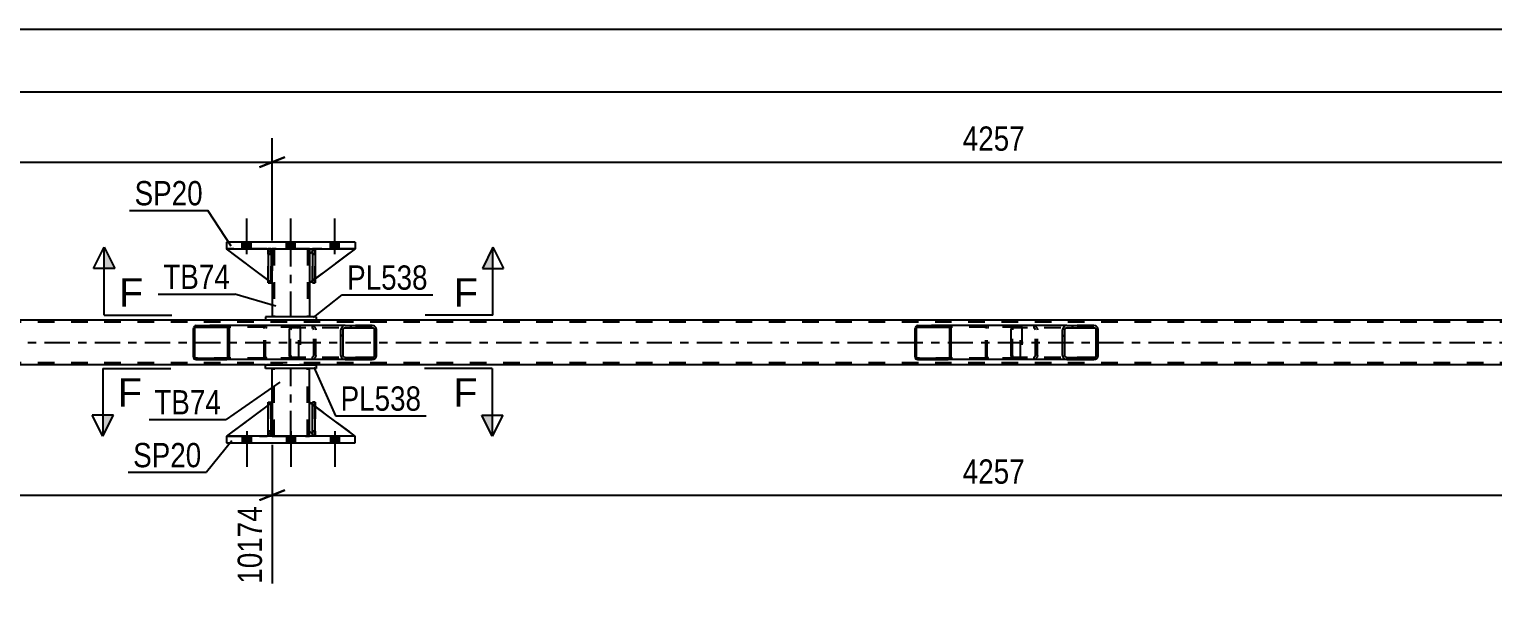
# Model space of a CAD drawing. Header units: millimetres. Extents: x 0 to 841, y 0 to 594.
# Drawn here: x 473.4 to 646, y 197.2 to 263.1 of the extents above; entities that cross this region are included whole.
import ezdxf

# ---------------------------------------------------------------- set-up
doc = ezdxf.new("R2010")
doc.units = ezdxf.units.MM
doc.linetypes.add('DXK_LINE_DOT2', pattern=[3.9198, 1.9599, -1.9599])
doc.linetypes.add('DXK_LINE_DOT3', pattern=[5.9187, 2.979, -0.9799, 0.9799, -0.9799])
doc.styles.add('Arial', font='ARIAL.TTF', dxfattribs={"height": 0.2})
doc.styles.add('Arial Narrow', font='ARIALN.TTF', dxfattribs={"height": 0.2})

# ---------------------------------------------------------------- blocks, each defined once
blk = doc.blocks.new('Bolt-318888112-3144 - 3101')
at = {"linetype": 'Continuous'}
for points in [[(498.48, 237.23), (499.52, 237.23), (499.52, 238.03), (498.48, 238.03)], [(498.48, 237.23), (499.52, 237.23), (499.52, 238.03), (498.48, 238.03)], [(498.48, 237.23), (499.52, 237.23), (499.52, 238.03), (498.48, 238.03)], [(503.68, 237.23), (504.72, 237.23), (504.72, 238.03), (503.68, 238.03)], [(503.68, 237.23), (504.72, 237.23), (504.72, 238.03), (503.68, 238.03)], [(508.88, 237.23), (509.92, 237.23), (509.92, 238.03), (508.88, 238.03)], [(508.88, 237.23), (509.92, 237.23), (509.92, 238.03), (508.88, 238.03)], [(508.88, 237.23), (509.92, 237.23), (509.92, 238.03), (508.88, 238.03)]]:
    blk.add_hatch(color=1, dxfattribs=at).paths.add_polyline_path(points)
at = {"color": 1, "linetype": 'Continuous'}
for p, q in [((499, 236.63), (499, 240.83)), ((499, 236.63), (499, 240.83)), ((499, 236.63), (499, 240.83)), ((504.2, 236.63), (504.2, 240.83)), ((504.2, 236.63), (504.2, 240.83)), ((509.4, 236.63), (509.4, 240.83)), ((509.4, 236.63), (509.4, 240.83)), ((509.4, 236.63), (509.4, 240.83)), ((498.48, 237.23), (498.48, 238.03)), ((498.48, 237.23), (498.48, 238.03)), ((498.48, 237.23), (498.48, 238.03)), ((499.52, 237.23), (499.52, 238.03)), ((499.52, 237.23), (499.52, 238.03)), ((499.52, 237.23), (499.52, 238.03)), ((503.68, 237.23), (503.68, 238.03)), ((503.68, 237.23), (503.68, 238.03)), ((504.72, 237.23), (504.72, 238.03)), ((504.72, 237.23), (504.72, 238.03)), ((508.88, 237.23), (508.88, 238.03)), ((508.88, 237.23), (508.88, 238.03)), ((508.88, 237.23), (508.88, 238.03)), ((509.92, 237.23), (509.92, 238.03)), ((509.92, 237.23), (509.92, 238.03)), ((509.92, 237.23), (509.92, 238.03))]:
    blk.add_line(p, q, dxfattribs=at)
blk = doc.blocks.new('Bolt-318888112-3145 - 3101')
at = {"linetype": 'Continuous'}
for points in [[(499.52, 215.15), (498.48, 215.15), (498.48, 214.35), (499.52, 214.35)], [(499.52, 215.15), (498.48, 215.15), (498.48, 214.35), (499.52, 214.35)], [(499.52, 215.15), (498.48, 215.15), (498.48, 214.35), (499.52, 214.35)], [(504.72, 215.15), (503.68, 215.15), (503.68, 214.35), (504.72, 214.35)], [(504.72, 215.15), (503.68, 215.15), (503.68, 214.35), (504.72, 214.35)], [(509.92, 215.15), (508.88, 215.15), (508.88, 214.35), (509.92, 214.35)], [(509.92, 215.15), (508.88, 215.15), (508.88, 214.35), (509.92, 214.35)], [(509.92, 215.15), (508.88, 215.15), (508.88, 214.35), (509.92, 214.35)]]:
    blk.add_hatch(color=1, dxfattribs=at).paths.add_polyline_path(points)
at = {"color": 1, "linetype": 'Continuous'}
for p, q in [((498.48, 215.15), (498.48, 214.35)), ((498.48, 215.15), (498.48, 214.35)), ((498.48, 215.15), (498.48, 214.35)), ((499, 215.75), (499, 211.55)), ((499, 215.75), (499, 211.55)), ((499, 215.75), (499, 211.55)), ((499.52, 215.15), (499.52, 214.35)), ((499.52, 215.15), (499.52, 214.35)), ((499.52, 215.15), (499.52, 214.35)), ((503.68, 215.15), (503.68, 214.35)), ((503.68, 215.15), (503.68, 214.35)), ((504.2, 215.75), (504.2, 211.55)), ((504.2, 215.75), (504.2, 211.55)), ((504.72, 215.15), (504.72, 214.35)), ((504.72, 215.15), (504.72, 214.35)), ((508.88, 215.15), (508.88, 214.35)), ((508.88, 215.15), (508.88, 214.35)), ((508.88, 215.15), (508.88, 214.35)), ((509.4, 215.75), (509.4, 211.55)), ((509.4, 215.75), (509.4, 211.55)), ((509.4, 215.75), (509.4, 211.55)), ((509.92, 215.15), (509.92, 214.35)), ((509.92, 215.15), (509.92, 214.35)), ((509.92, 215.15), (509.92, 214.35))]:
    blk.add_line(p, q, dxfattribs=at)
blk = doc.blocks.new('Part-318888112-3346 - 3101')
at = {"color": 2, "linetype": 'Continuous'}
for p, q in [((502, 219.15), (502, 223.15)), ((506.4, 219.15), (506.4, 223.15)), ((502, 215.15), (502, 215.75)), ((506.4, 215.15), (506.4, 215.75))]:
    blk.add_line(p, q, dxfattribs=at)
at = {"color": 7, "linetype": 'DXK_LINE_DOT2'}
for p, q in [((506.4, 223.15), (502, 223.15)), ((502.24, 215.15), (502.24, 223.15)), ((506.16, 215.15), (506.16, 223.15)), ((502, 215.75), (502, 219.15)), ((506.4, 215.75), (506.4, 219.15)), ((502, 215.15), (506.4, 215.15))]:
    blk.add_line(p, q, dxfattribs=at)
at = {"color": 7, "linetype": 'DXK_LINE_DOT3'}
blk.add_line((504.2, 215.15), (504.2, 223.15), dxfattribs=at)
blk = doc.blocks.new('Part-318888112-3238 - 3101')
at = {"color": 2, "linetype": 'Continuous'}
for p, q in [((507.07, 237.23), (506.75, 237.23)), ((506.75, 237.23), (506.75, 233.23)), ((507.07, 237.23), (507.07, 237.23)), ((507.07, 237.23), (507.07, 233.23)), ((507.07, 233.23), (506.75, 233.23))]:
    blk.add_line(p, q, dxfattribs=at)
at = {"color": 7, "linetype": 'DXK_LINE_DOT2'}
for p, q in [((506.75, 236.63), (506.75, 237.23)), ((507.07, 236.63), (506.75, 236.63)), ((506.75, 236.63), (506.75, 233.23)), ((507.07, 236.63), (507.07, 237.23)), ((507.07, 237.23), (507.07, 237.23)), ((507.07, 233.23), (507.07, 236.63))]:
    blk.add_line(p, q, dxfattribs=at)
blk = doc.blocks.new('Part-318888112-3239 - 3101')
at = {"color": 7, "linetype": 'DXK_LINE_DOT2'}
for p, q in [((502, 233.23), (496.6, 237.23)), ((496.6, 237.23), (501.4, 237.23)), ((501.4, 237.23), (502, 236.63)), ((502, 236.63), (501.4, 237.23)), ((502, 236.63), (502, 233.23)), ((502, 236.63), (502, 236.63)), ((502, 236.63), (502, 233.23))]:
    blk.add_line(p, q, dxfattribs=at)
blk = doc.blocks.new('Part-318888112-3175 - 3101')
at = {"linetype": 'Continuous'}
h = blk.add_hatch(dxfattribs=at)
h.set_pattern_fill('', scale=0.7, style=0, pattern_type=0)
h.set_pattern_definition([(45, (496.9366, 227.995), (-1.57154, 1.57154), [])])
h.paths.add_polyline_path([(496.96, 227.87), (496.94, 227.99), (496.86, 228.1), (496.75, 228.17), (496.62, 228.19), (493.05, 228.19), (492.92, 228.17), (492.81, 228.1), (492.73, 227.99), (492.71, 227.87), (492.71, 224.51), (492.73, 224.39), (492.81, 224.29), (492.92, 224.22), (493.05, 224.19), (496.62, 224.19), (496.75, 224.22), (496.86, 224.29), (496.94, 224.39), (496.96, 224.51)])
h.paths.add_polyline_path([(496.78, 224.45), (496.74, 224.4), (496.69, 224.36), (496.62, 224.35), (493.05, 224.35), (492.98, 224.36), (492.93, 224.4), (492.89, 224.45), (492.88, 224.51), (492.88, 227.87), (492.89, 227.93), (492.93, 227.99), (492.98, 228.02), (493.05, 228.03), (496.62, 228.03), (496.69, 228.02), (496.74, 227.99), (496.78, 227.93), (496.79, 227.87), (496.79, 224.51)])
at = {"color": 2, "linetype": 'Continuous'}
for p, q in [((492.73, 227.99), (492.71, 227.87)), ((492.88, 227.87), (492.89, 227.93)), ((492.89, 227.93), (492.93, 227.99)), ((493.05, 228.19), (492.92, 228.17)), ((492.93, 227.99), (492.98, 228.02)), ((492.98, 228.02), (493.05, 228.03)), ((493.05, 228.19), (496.62, 228.19)), ((493.05, 228.03), (496.62, 228.03)), ((504.32, 228.19), (496.62, 228.19)), ((496.75, 228.17), (496.62, 228.19)), ((496.62, 228.03), (496.69, 228.02)), ((496.69, 228.02), (496.74, 227.99)), ((496.74, 227.99), (496.78, 227.93)), ((496.78, 227.93), (496.79, 227.87)), ((496.96, 227.87), (496.94, 227.99)), ((492.71, 224.51), (492.71, 227.87)), ((492.88, 224.51), (492.88, 227.87)), ((496.79, 224.51), (496.79, 227.87)), ((496.96, 224.51), (496.96, 227.87)), ((492.71, 224.51), (492.73, 224.39)), ((492.89, 224.45), (492.88, 224.51)), ((492.93, 224.4), (492.89, 224.45)), ((496.78, 224.45), (496.74, 224.4)), ((496.79, 224.51), (496.78, 224.45)), ((496.94, 224.39), (496.96, 224.51)), ((492.92, 224.22), (493.05, 224.19)), ((492.98, 224.36), (492.93, 224.4)), ((493.05, 224.35), (492.98, 224.36)), ((493.05, 224.35), (496.62, 224.35)), ((493.05, 224.19), (496.62, 224.19)), ((496.69, 224.36), (496.62, 224.35)), ((496.62, 224.19), (496.75, 224.22)), ((504.32, 224.19), (496.62, 224.19)), ((496.74, 224.4), (496.69, 224.36))]:
    blk.add_line(p, q, dxfattribs=at)
at = {"color": 7, "linetype": 'DXK_LINE_DOT2'}
for p, q in [((496.62, 228.19), (493.05, 228.19)), ((504.97, 228.03), (493.05, 228.03)), ((501.06, 227.87), (501.08, 227.99)), ((501.24, 227.93), (501.23, 227.87)), ((501.28, 227.99), (501.24, 227.93)), ((501.27, 228.17), (501.4, 228.19)), ((501.28, 227.99), (501.29, 227.99)), ((501.29, 227.99), (501.33, 228.02)), ((501.33, 228.02), (501.4, 228.03)), ((504.97, 228.19), (504.32, 228.19)), ((504.97, 228.19), (505.1, 228.17)), ((505.04, 228.02), (504.97, 228.03)), ((505.09, 227.99), (505.04, 228.02)), ((505.13, 227.93), (505.09, 227.99)), ((505.14, 227.87), (505.13, 227.93)), ((505.29, 227.99), (505.31, 227.9)), ((505.31, 227.9), (505.31, 227.87)), ((501.06, 224.51), (501.06, 227.87)), ((501.23, 224.51), (501.23, 227.87)), ((505.14, 224.51), (505.14, 227.87)), ((505.31, 227.87), (505.31, 224.51)), ((501.08, 224.39), (501.06, 224.51)), ((501.23, 224.51), (501.24, 224.45)), ((501.24, 224.45), (501.28, 224.4)), ((505.09, 224.4), (505.13, 224.45)), ((505.13, 224.45), (505.14, 224.51)), ((505.31, 224.49), (505.29, 224.39)), ((505.31, 224.51), (505.31, 224.49)), ((504.97, 224.35), (493.05, 224.35)), ((496.62, 224.19), (493.05, 224.19)), ((501.4, 224.19), (501.27, 224.22)), ((501.28, 224.4), (501.29, 224.39)), ((501.29, 224.39), (501.33, 224.36)), ((501.33, 224.36), (501.4, 224.35)), ((504.97, 224.19), (504.32, 224.19)), ((504.97, 224.35), (505.04, 224.36)), ((505.1, 224.22), (504.97, 224.19)), ((505.04, 224.36), (505.09, 224.4))]:
    blk.add_line(p, q, dxfattribs=at)
at = {"color": 2, "linetype": 'Continuous'}
for centre, start, end in [((493.03, 227.86), 110.7583, 155.68), ((496.64, 227.86), 24.32, 69.2417), ((493.03, 224.53), 204.32, 249.2417), ((496.64, 224.53), 290.7583, 335.68)]:
    blk.add_arc(centre, 0.331, start, end, dxfattribs=at)
at = {"color": 7, "linetype": 'DXK_LINE_DOT2'}
for centre, start, end in [((501.38, 227.86), 110.7583, 155.68), ((504.98, 227.86), 24.32, 69.2417), ((501.38, 224.53), 204.32, 249.2417)]:
    blk.add_arc(centre, 0.331, start, end, dxfattribs=at)
blk = doc.blocks.new('Part-318888112-3240 - 3101')
at = {"color": 2, "linetype": 'Continuous'}
for p, q in [((501.55, 233.56), (496.6, 237.23)), ((501.55, 237.08), (501.4, 237.23)), ((502, 236.63), (501.87, 236.76)), ((502, 236.63), (502, 236.63)), ((502, 233.23), (502, 236.63)), ((501.87, 233.33), (502, 233.23)), ((502, 233.23), (502, 233.23))]:
    blk.add_line(p, q, dxfattribs=at)
at = {"color": 7, "linetype": 'DXK_LINE_DOT2'}
for p, q in [((501.4, 237.23), (496.6, 237.23)), ((501.4, 237.23), (502, 236.63)), ((501.87, 236.76), (501.55, 237.08)), ((502, 236.63), (502, 233.23)), ((501.87, 233.33), (501.55, 233.56))]:
    blk.add_line(p, q, dxfattribs=at)
blk = doc.blocks.new('Part-318888112-3241 - 3101')
at = {"color": 7, "linetype": 'DXK_LINE_DOT2'}
for p, q in [((507, 237.23), (506.4, 236.63)), ((506.4, 233.23), (511.8, 237.23)), ((506.4, 236.63), (506.4, 233.23)), ((511.8, 237.23), (507, 237.23))]:
    blk.add_line(p, q, dxfattribs=at)
blk = doc.blocks.new('Part-318888112-3181 - 3101')
at = {"color": 7, "linetype": 'DXK_LINE_DOT2'}
for p, q in [((770.31, 228.59), (108.2, 228.59)), ((507.2, 228.83), (501.2, 228.83)), ((770.31, 223.79), (108.2, 223.79)), ((507.2, 223.55), (501.2, 223.55))]:
    blk.add_line(p, q, dxfattribs=at)
at = {"color": 2, "linetype": 'Continuous'}
for p, q in [((501.2, 228.83), (251.98, 228.83)), ((671.46, 228.83), (507.2, 228.83)), ((501.2, 223.55), (251.98, 223.55)), ((671.46, 223.55), (507.2, 223.55))]:
    blk.add_line(p, q, dxfattribs=at)
at = {"color": 7, "linetype": 'DXK_LINE_DOT3'}
blk.add_line((108.2, 226.19), (770.31, 226.19), dxfattribs=at)
blk = doc.blocks.new('Part-318888112-3236 - 3101')
at = {"color": 7, "linetype": 'DXK_LINE_DOT2'}
for p, q in [((506.75, 236.63), (506.75, 237.23)), ((506.75, 237.23), (506.75, 237.23)), ((506.75, 237.23), (506.75, 233.23)), ((507.07, 237.23), (506.75, 237.23)), ((506.75, 233.23), (506.75, 236.63)), ((506.75, 236.63), (507.07, 236.63)), ((507.07, 236.63), (507.07, 237.23)), ((507.07, 233.23), (507.07, 237.23)), ((507.07, 236.63), (507.07, 233.23)), ((506.75, 233.23), (507.07, 233.23))]:
    blk.add_line(p, q, dxfattribs=at)
blk = doc.blocks.new('Part-318888112-3260 - 3101')
at = {"color": 7, "linetype": 'DXK_LINE_DOT2'}
for p, q in [((501.55, 236.63), (501.55, 237.23)), ((501.55, 237.23), (501.55, 237.23)), ((501.55, 237.23), (501.55, 233.23)), ((501.87, 237.23), (501.55, 237.23)), ((501.55, 233.23), (501.55, 236.63)), ((501.55, 236.63), (501.87, 236.63)), ((501.87, 236.63), (501.87, 237.23)), ((501.87, 233.23), (501.87, 237.23)), ((501.87, 236.63), (501.87, 233.23)), ((501.55, 233.23), (501.87, 233.23))]:
    blk.add_line(p, q, dxfattribs=at)
blk = doc.blocks.new('Part-318888112-3281 - 3101')
at = {"color": 2, "linetype": 'Continuous'}
for p, q in [((506.75, 236.99), (506.4, 236.63)), ((506.4, 236.63), (506.4, 233.23)), ((511.8, 237.23), (507.07, 233.73)), ((506.75, 233.49), (506.4, 233.23))]:
    blk.add_line(p, q, dxfattribs=at)
at = {"color": 7, "linetype": 'DXK_LINE_DOT2'}
for p, q in [((507, 237.23), (506.75, 236.99)), ((511.8, 237.23), (507, 237.23)), ((507.07, 233.73), (506.75, 233.49))]:
    blk.add_line(p, q, dxfattribs=at)
blk = doc.blocks.new('Part-318888112-3283 - 3101')
at = {"color": 7, "linetype": 'DXK_LINE_DOT2'}
for p, q in [((507.07, 219.15), (506.75, 219.15)), ((506.75, 215.75), (506.75, 219.15)), ((506.75, 219.15), (506.75, 215.15)), ((507.07, 219.15), (507.07, 215.75)), ((507.07, 215.15), (507.07, 219.15)), ((507.07, 215.75), (506.75, 215.75)), ((506.75, 215.15), (506.75, 215.75)), ((507.07, 215.15), (506.75, 215.15)), ((507.07, 215.75), (507.07, 215.15)), ((507.07, 215.15), (507.07, 215.15))]:
    blk.add_line(p, q, dxfattribs=at)
blk = doc.blocks.new('Part-318888112-3285 - 3101')
at = {"color": 2, "linetype": 'Continuous'}
for p, q in [((506.75, 215.15), (506.75, 219.15)), ((506.75, 219.15), (507.07, 219.15)), ((507.07, 215.15), (507.07, 219.15)), ((506.75, 215.15), (506.75, 215.15)), ((507.07, 215.15), (506.75, 215.15))]:
    blk.add_line(p, q, dxfattribs=at)
at = {"color": 7, "linetype": 'DXK_LINE_DOT2'}
for p, q in [((506.75, 219.15), (506.75, 215.75)), ((507.07, 215.75), (507.07, 219.15)), ((506.75, 215.75), (506.75, 215.15)), ((506.75, 215.75), (507.07, 215.75)), ((507.07, 215.15), (507.07, 215.75)), ((507.07, 215.15), (507.07, 215.15))]:
    blk.add_line(p, q, dxfattribs=at)
blk = doc.blocks.new('Part-318888112-3286 - 3101')
at = {"color": 7, "linetype": 'DXK_LINE_DOT2'}
for p, q in [((502, 219.15), (496.6, 215.15)), ((502, 215.75), (502, 219.15)), ((502, 219.15), (502, 215.75)), ((496.6, 215.15), (501.4, 215.15)), ((501.4, 215.15), (502, 215.75)), ((502, 215.75), (501.4, 215.15)), ((502, 215.75), (502, 215.75))]:
    blk.add_line(p, q, dxfattribs=at)
blk = doc.blocks.new('Part-318888112-3288 - 3101')
at = {"linetype": 'Continuous'}
h = blk.add_hatch(dxfattribs=at)
h.set_pattern_fill('', scale=0.7, style=0, pattern_type=0)
h.set_pattern_definition([(45, (599.4029, 227.8961), (-1.57154, 1.57154), [])])
h.paths.add_polyline_path([(599.44, 227.71), (599.4, 227.9), (599.29, 228.05), (599.13, 228.16), (598.94, 228.19), (595.75, 228.19), (595.56, 228.16), (595.4, 228.05), (595.29, 227.9), (595.25, 227.71), (595.25, 224.67), (595.29, 224.49), (595.4, 224.33), (595.56, 224.23), (595.75, 224.19), (598.94, 224.19), (599.13, 224.23), (599.29, 224.33), (599.4, 224.49), (599.44, 224.67)])
h.paths.add_polyline_path([(599.17, 224.58), (599.12, 224.5), (599.03, 224.45), (598.94, 224.43), (595.75, 224.43), (595.66, 224.45), (595.58, 224.5), (595.52, 224.58), (595.5, 224.67), (595.5, 227.71), (595.52, 227.8), (595.58, 227.88), (595.66, 227.93), (595.75, 227.95), (598.94, 227.95), (599.03, 227.93), (599.12, 227.88), (599.17, 227.8), (599.19, 227.71), (599.19, 224.67)])
at = {"color": 2, "linetype": 'Continuous'}
for p, q in [((589.18, 227.71), (589.2, 227.9)), ((589.2, 227.9), (589.26, 228.05)), ((589.26, 228.05), (589.35, 228.16)), ((589.35, 228.16), (589.45, 228.19)), ((595.75, 228.19), (589.45, 228.19)), ((595.29, 227.9), (595.25, 227.71)), ((595.52, 227.8), (595.58, 227.88)), ((595.75, 228.19), (595.56, 228.16)), ((595.58, 227.88), (595.66, 227.93)), ((595.66, 227.93), (595.75, 227.95)), ((595.75, 228.19), (598.94, 228.19)), ((595.75, 227.95), (598.94, 227.95)), ((599.13, 228.16), (598.94, 228.19)), ((598.94, 227.95), (599.03, 227.93)), ((599.03, 227.93), (599.12, 227.88)), ((599.12, 227.88), (599.17, 227.8)), ((599.44, 227.71), (599.4, 227.9)), ((589.18, 224.67), (589.18, 227.71)), ((595.25, 224.67), (595.25, 227.71)), ((595.5, 227.71), (595.52, 227.8)), ((595.5, 224.67), (595.5, 227.71)), ((599.17, 227.8), (599.19, 227.71)), ((599.19, 224.67), (599.19, 227.71)), ((599.44, 224.67), (599.44, 227.71)), ((589.2, 224.49), (589.18, 224.67)), ((589.26, 224.33), (589.2, 224.49)), ((595.25, 224.67), (595.29, 224.49)), ((595.52, 224.58), (595.5, 224.67)), ((595.58, 224.5), (595.52, 224.58)), ((595.66, 224.45), (595.58, 224.5)), ((595.75, 224.43), (595.66, 224.45)), ((595.75, 224.43), (598.94, 224.43)), ((599.03, 224.45), (598.94, 224.43)), ((599.12, 224.5), (599.03, 224.45)), ((599.17, 224.58), (599.12, 224.5)), ((599.19, 224.67), (599.17, 224.58)), ((599.4, 224.49), (599.44, 224.67)), ((589.35, 224.23), (589.26, 224.33)), ((589.45, 224.19), (589.35, 224.23)), ((595.75, 224.19), (589.45, 224.19)), ((595.56, 224.23), (595.75, 224.19)), ((595.75, 224.19), (598.94, 224.19)), ((598.94, 224.19), (599.13, 224.23))]:
    blk.add_line(p, q, dxfattribs=at)
at = {"color": 7, "linetype": 'DXK_LINE_DOT2'}
for p, q in [((589.36, 227.88), (589.33, 227.8)), ((589.4, 227.93), (589.36, 227.88)), ((589.45, 227.95), (589.4, 227.93)), ((598.94, 227.95), (589.45, 227.95)), ((590.45, 227.95), (590.45, 228.19)), ((591.79, 228.19), (591.98, 228.16)), ((591.88, 227.93), (591.79, 227.95)), ((591.97, 227.88), (591.88, 227.93)), ((592.02, 227.8), (591.97, 227.88)), ((592.25, 227.9), (592.29, 227.71)), ((598.94, 228.19), (595.75, 228.19)), ((589.33, 227.8), (589.32, 227.71)), ((589.32, 224.67), (589.32, 227.71)), ((592.04, 227.71), (592.02, 227.8)), ((592.04, 224.67), (592.04, 227.71)), ((592.29, 224.67), (592.29, 227.71)), ((589.32, 224.67), (589.33, 224.58)), ((589.33, 224.58), (589.36, 224.5)), ((589.36, 224.5), (589.4, 224.45)), ((589.4, 224.45), (589.45, 224.43)), ((598.94, 224.43), (589.45, 224.43)), ((590.45, 224.19), (590.45, 224.43)), ((591.79, 224.43), (591.88, 224.45)), ((591.88, 224.45), (591.97, 224.5)), ((591.97, 224.5), (592.02, 224.58)), ((592.02, 224.58), (592.04, 224.67)), ((592.29, 224.67), (592.25, 224.49)), ((591.98, 224.23), (591.79, 224.19)), ((598.94, 224.19), (595.75, 224.19))]:
    blk.add_line(p, q, dxfattribs=at)
for centre, start, end in [((591.8, 227.7), 23.8494, 68.8059), ((591.8, 224.69), 291.1941, 336.1506)]:
    blk.add_arc(centre, 0.492, start, end, dxfattribs=at)
at = {"color": 2, "linetype": 'Continuous'}
for centre, start, end in [((595.74, 227.7), 111.1941, 156.1506), ((598.95, 227.7), 23.8494, 68.8059), ((595.74, 224.69), 203.8494, 248.8059), ((598.95, 224.69), 291.1941, 336.1506)]:
    blk.add_arc(centre, 0.492, start, end, dxfattribs=at)
blk = doc.blocks.new('Part-318888112-3289 - 3101')
at = {"linetype": 'Continuous'}
h = blk.add_hatch(dxfattribs=at)
h.set_pattern_fill('', scale=0.7, style=0, pattern_type=0)
h.set_pattern_definition([(45, (582.0709, 227.995), (-1.57154, 1.57154), [])])
h.paths.add_polyline_path([(582.1, 227.87), (582.07, 227.99), (582, 228.1), (581.89, 228.17), (581.76, 228.19), (578.18, 228.19), (578.05, 228.17), (577.94, 228.1), (577.87, 227.99), (577.84, 227.87), (577.84, 224.51), (577.87, 224.39), (577.94, 224.29), (578.05, 224.22), (578.18, 224.19), (581.76, 224.19), (581.89, 224.22), (582, 224.29), (582.07, 224.39), (582.1, 224.51)])
h.paths.add_polyline_path([(581.91, 224.45), (581.88, 224.4), (581.82, 224.36), (581.76, 224.35), (578.18, 224.35), (578.12, 224.36), (578.06, 224.4), (578.02, 224.45), (578.01, 224.51), (578.01, 227.87), (578.02, 227.93), (578.06, 227.99), (578.12, 228.02), (578.18, 228.03), (581.76, 228.03), (581.82, 228.02), (581.88, 227.99), (581.91, 227.93), (581.93, 227.87), (581.93, 224.51)])
at = {"color": 2, "linetype": 'Continuous'}
for p, q in [((577.87, 227.99), (577.84, 227.87)), ((578.01, 227.87), (578.02, 227.93)), ((578.02, 227.93), (578.06, 227.99)), ((578.18, 228.19), (578.05, 228.17)), ((578.06, 227.99), (578.12, 228.02)), ((578.12, 228.02), (578.18, 228.03)), ((578.18, 228.19), (581.76, 228.19)), ((578.18, 228.03), (581.76, 228.03)), ((589.45, 228.19), (581.76, 228.19)), ((581.89, 228.17), (581.76, 228.19)), ((581.76, 228.03), (581.82, 228.02)), ((581.82, 228.02), (581.88, 227.99)), ((581.88, 227.99), (581.91, 227.93)), ((581.91, 227.93), (581.93, 227.87)), ((582.1, 227.87), (582.07, 227.99)), ((577.84, 224.51), (577.84, 227.87)), ((578.01, 224.51), (578.01, 227.87)), ((581.93, 224.51), (581.93, 227.87)), ((582.1, 224.51), (582.1, 227.87)), ((577.84, 224.51), (577.87, 224.39)), ((578.02, 224.45), (578.01, 224.51)), ((578.06, 224.4), (578.02, 224.45)), ((581.91, 224.45), (581.88, 224.4)), ((581.93, 224.51), (581.91, 224.45)), ((582.07, 224.39), (582.1, 224.51)), ((578.05, 224.22), (578.18, 224.19)), ((578.12, 224.36), (578.06, 224.4)), ((578.18, 224.35), (578.12, 224.36)), ((578.18, 224.35), (581.76, 224.35)), ((578.18, 224.19), (581.76, 224.19)), ((581.82, 224.36), (581.76, 224.35)), ((581.76, 224.19), (581.89, 224.22)), ((589.45, 224.19), (581.76, 224.19)), ((581.88, 224.4), (581.82, 224.36))]:
    blk.add_line(p, q, dxfattribs=at)
at = {"color": 7, "linetype": 'DXK_LINE_DOT2'}
for p, q in [((581.76, 228.19), (578.18, 228.19)), ((590.11, 228.03), (578.18, 228.03)), ((586.19, 227.87), (586.22, 227.99)), ((586.37, 227.93), (586.36, 227.87)), ((586.41, 227.99), (586.37, 227.93)), ((586.4, 228.17), (586.53, 228.19)), ((586.41, 227.99), (586.42, 227.99)), ((586.42, 227.99), (586.46, 228.02)), ((586.46, 228.02), (586.53, 228.03)), ((590.11, 228.19), (589.45, 228.19)), ((590.11, 228.19), (590.24, 228.17)), ((590.17, 228.02), (590.11, 228.03)), ((590.23, 227.99), (590.17, 228.02)), ((590.26, 227.93), (590.23, 227.99)), ((590.28, 227.87), (590.26, 227.93)), ((590.42, 227.99), (590.45, 227.87)), ((586.19, 224.51), (586.19, 227.87)), ((586.36, 224.51), (586.36, 227.87)), ((590.28, 224.51), (590.28, 227.87)), ((590.45, 227.87), (590.45, 224.51)), ((586.22, 224.39), (586.19, 224.51)), ((586.36, 224.51), (586.37, 224.45)), ((586.37, 224.45), (586.41, 224.4)), ((590.23, 224.4), (590.26, 224.45)), ((590.26, 224.45), (590.28, 224.51)), ((590.44, 224.49), (590.42, 224.39)), ((590.45, 224.51), (590.44, 224.49)), ((590.11, 224.35), (578.18, 224.35)), ((581.76, 224.19), (578.18, 224.19)), ((586.53, 224.19), (586.4, 224.22)), ((586.41, 224.4), (586.42, 224.39)), ((586.42, 224.39), (586.46, 224.36)), ((586.46, 224.36), (586.53, 224.35)), ((590.11, 224.19), (589.45, 224.19)), ((590.11, 224.35), (590.17, 224.36)), ((590.24, 224.22), (590.11, 224.19)), ((590.17, 224.36), (590.23, 224.4))]:
    blk.add_line(p, q, dxfattribs=at)
at = {"color": 2, "linetype": 'Continuous'}
for centre, start, end in [((578.17, 227.86), 110.7583, 155.68), ((581.77, 227.86), 24.32, 69.2417), ((578.17, 224.53), 204.32, 249.2417), ((581.77, 224.53), 290.7583, 335.68)]:
    blk.add_arc(centre, 0.331, start, end, dxfattribs=at)
at = {"color": 7, "linetype": 'DXK_LINE_DOT2'}
for centre, start, end in [((586.52, 227.86), 110.7583, 155.68), ((590.12, 227.86), 24.32, 69.2417), ((586.52, 224.53), 204.32, 249.2417)]:
    blk.add_arc(centre, 0.331, start, end, dxfattribs=at)
blk = doc.blocks.new('Part-318888112-3290 - 3101')
at = {"linetype": 'Continuous'}
h = blk.add_hatch(dxfattribs=at)
h.set_pattern_fill('', scale=0.7, style=0, pattern_type=0)
h.set_pattern_definition([(45, (514.2687, 227.8961), (-1.57154, 1.57154), [])])
h.paths.add_polyline_path([(514.31, 227.71), (514.27, 227.9), (514.16, 228.05), (514, 228.16), (513.8, 228.19), (510.62, 228.19), (510.43, 228.16), (510.26, 228.05), (510.16, 227.9), (510.12, 227.71), (510.12, 224.67), (510.16, 224.49), (510.26, 224.33), (510.43, 224.23), (510.62, 224.19), (513.8, 224.19), (514, 224.23), (514.16, 224.33), (514.27, 224.49), (514.31, 224.67)])
h.paths.add_polyline_path([(514.04, 224.58), (513.98, 224.5), (513.9, 224.45), (513.8, 224.43), (510.62, 224.43), (510.52, 224.45), (510.44, 224.5), (510.39, 224.58), (510.37, 224.67), (510.37, 227.71), (510.39, 227.8), (510.44, 227.88), (510.52, 227.93), (510.62, 227.95), (513.8, 227.95), (513.9, 227.93), (513.98, 227.88), (514.04, 227.8), (514.06, 227.71), (514.06, 224.67)])
at = {"color": 2, "linetype": 'Continuous'}
for p, q in [((504.05, 227.71), (504.07, 227.9)), ((504.07, 227.9), (504.13, 228.05)), ((504.13, 228.05), (504.22, 228.16)), ((504.22, 228.16), (504.32, 228.19)), ((510.62, 228.19), (504.32, 228.19)), ((510.16, 227.9), (510.12, 227.71)), ((510.39, 227.8), (510.44, 227.88)), ((510.62, 228.19), (510.43, 228.16)), ((510.44, 227.88), (510.52, 227.93)), ((510.52, 227.93), (510.62, 227.95)), ((510.62, 228.19), (513.8, 228.19)), ((510.62, 227.95), (513.8, 227.95)), ((514, 228.16), (513.8, 228.19)), ((513.8, 227.95), (513.9, 227.93)), ((513.9, 227.93), (513.98, 227.88)), ((513.98, 227.88), (514.04, 227.8)), ((514.31, 227.71), (514.27, 227.9)), ((504.05, 224.67), (504.05, 227.71)), ((510.12, 224.67), (510.12, 227.71)), ((510.37, 227.71), (510.39, 227.8)), ((510.37, 224.67), (510.37, 227.71)), ((514.04, 227.8), (514.06, 227.71)), ((514.06, 224.67), (514.06, 227.71)), ((514.31, 224.67), (514.31, 227.71)), ((504.07, 224.49), (504.05, 224.67)), ((504.13, 224.33), (504.07, 224.49)), ((510.12, 224.67), (510.16, 224.49)), ((510.39, 224.58), (510.37, 224.67)), ((510.44, 224.5), (510.39, 224.58)), ((510.52, 224.45), (510.44, 224.5)), ((510.62, 224.43), (510.52, 224.45)), ((510.62, 224.43), (513.8, 224.43)), ((513.9, 224.45), (513.8, 224.43)), ((513.98, 224.5), (513.9, 224.45)), ((514.04, 224.58), (513.98, 224.5)), ((514.06, 224.67), (514.04, 224.58)), ((514.27, 224.49), (514.31, 224.67)), ((504.22, 224.23), (504.13, 224.33)), ((504.32, 224.19), (504.22, 224.23)), ((510.62, 224.19), (504.32, 224.19)), ((510.43, 224.23), (510.62, 224.19)), ((510.62, 224.19), (513.8, 224.19)), ((513.8, 224.19), (514, 224.23))]:
    blk.add_line(p, q, dxfattribs=at)
at = {"color": 7, "linetype": 'DXK_LINE_DOT2'}
for p, q in [((504.22, 227.88), (504.19, 227.8)), ((504.27, 227.93), (504.22, 227.88)), ((504.32, 227.95), (504.27, 227.93)), ((513.8, 227.95), (504.32, 227.95)), ((505.31, 227.95), (505.31, 228.19)), ((506.65, 228.19), (506.85, 228.16)), ((506.75, 227.93), (506.65, 227.95)), ((506.83, 227.88), (506.75, 227.93)), ((506.89, 227.8), (506.83, 227.88)), ((507.12, 227.9), (507.16, 227.71)), ((513.8, 228.19), (510.62, 228.19)), ((504.19, 227.8), (504.18, 227.71)), ((504.18, 224.67), (504.18, 227.71)), ((506.91, 227.71), (506.89, 227.8)), ((506.91, 224.67), (506.91, 227.71)), ((507.16, 224.67), (507.16, 227.71)), ((504.18, 224.67), (504.19, 224.58)), ((504.19, 224.58), (504.22, 224.5)), ((504.22, 224.5), (504.27, 224.45)), ((504.27, 224.45), (504.32, 224.43)), ((513.8, 224.43), (504.32, 224.43)), ((505.31, 224.19), (505.31, 224.43)), ((506.65, 224.43), (506.75, 224.45)), ((506.75, 224.45), (506.83, 224.5)), ((506.83, 224.5), (506.89, 224.58)), ((506.89, 224.58), (506.91, 224.67)), ((507.16, 224.67), (507.12, 224.49)), ((506.85, 224.23), (506.65, 224.19)), ((513.8, 224.19), (510.62, 224.19))]:
    blk.add_line(p, q, dxfattribs=at)
for centre, start, end in [((506.67, 227.7), 23.8494, 68.8059), ((506.67, 224.69), 291.1941, 336.1506)]:
    blk.add_arc(centre, 0.492, start, end, dxfattribs=at)
at = {"color": 2, "linetype": 'Continuous'}
for centre, start, end in [((510.61, 227.7), 111.1941, 156.1506), ((513.82, 227.7), 23.8494, 68.8059), ((510.61, 224.69), 203.8494, 248.8059), ((513.82, 224.69), 291.1941, 336.1506)]:
    blk.add_arc(centre, 0.492, start, end, dxfattribs=at)
blk = doc.blocks.new('Part-318888112-3293 - 3101')
at = {"color": 2, "linetype": 'Continuous'}
for p, q in [((501.55, 218.82), (496.6, 215.15)), ((502, 219.15), (501.87, 219.06)), ((502, 215.75), (502, 219.15)), ((501.55, 215.31), (501.4, 215.15)), ((502, 215.75), (501.87, 215.63)), ((502, 215.75), (502, 215.75))]:
    blk.add_line(p, q, dxfattribs=at)
at = {"color": 7, "linetype": 'DXK_LINE_DOT2'}
for p, q in [((501.87, 219.06), (501.55, 218.82)), ((502, 215.75), (502, 219.15)), ((496.6, 215.15), (501.4, 215.15)), ((502, 215.75), (501.4, 215.15)), ((501.87, 215.63), (501.55, 215.31))]:
    blk.add_line(p, q, dxfattribs=at)
blk = doc.blocks.new('Part-318888112-3294 - 3101')
at = {"color": 7, "linetype": 'DXK_LINE_DOT2'}
for p, q in [((506.4, 215.75), (506.4, 219.15)), ((506.4, 219.15), (511.8, 215.15)), ((507, 215.15), (506.4, 215.75)), ((511.8, 215.15), (507, 215.15))]:
    blk.add_line(p, q, dxfattribs=at)
blk = doc.blocks.new('Part-318888112-3295 - 3101')
at = {"color": 2, "linetype": 'Continuous'}
for p, q in [((506.4, 215.75), (506.4, 219.15)), ((506.75, 218.89), (506.4, 219.15)), ((511.8, 215.15), (507.07, 218.65)), ((506.75, 215.4), (506.4, 215.75))]:
    blk.add_line(p, q, dxfattribs=at)
at = {"color": 7, "linetype": 'DXK_LINE_DOT2'}
for p, q in [((507.07, 218.65), (506.75, 218.89)), ((507, 215.15), (506.75, 215.4)), ((511.8, 215.15), (507, 215.15)), ((511.8, 215.15), (511.8, 215.15)), ((511.8, 215.15), (511.8, 215.15))]:
    blk.add_line(p, q, dxfattribs=at)
blk = doc.blocks.new('Part-318888112-3300 - 3101')
at = {"color": 2, "linetype": 'Continuous'}
for p, q in [((511.8, 215.15), (496.6, 215.15)), ((496.6, 215.15), (496.6, 214.35)), ((496.6, 214.35), (511.8, 214.35)), ((511.8, 214.35), (511.8, 215.15))]:
    blk.add_line(p, q, dxfattribs=at)
blk = doc.blocks.new('Part-318888112-3305 - 3101')
at = {"color": 2, "linetype": 'Continuous'}
for p, q in [((511.8, 238.03), (496.6, 238.03)), ((496.6, 238.03), (496.6, 237.23)), ((496.6, 237.23), (511.8, 237.23)), ((511.8, 238.03), (511.8, 237.23))]:
    blk.add_line(p, q, dxfattribs=at)
blk = doc.blocks.new('Part-318888112-3318 - 3101')
at = {"color": 7, "linetype": 'DXK_LINE_DOT2'}
for p, q in [((501.55, 219.15), (501.87, 219.15)), ((501.55, 215.75), (501.55, 219.15)), ((501.55, 219.15), (501.55, 215.15)), ((501.87, 219.15), (501.87, 215.75)), ((501.87, 215.15), (501.87, 219.06)), ((501.87, 215.75), (501.55, 215.75)), ((501.55, 215.15), (501.55, 215.75)), ((501.87, 215.15), (501.55, 215.15)), ((501.87, 215.75), (501.87, 215.15)), ((501.87, 215.15), (501.87, 215.15))]:
    blk.add_line(p, q, dxfattribs=at)
blk = doc.blocks.new('Part-318888112-3320 - 3101')
at = {"color": 2, "linetype": 'Continuous'}
for p, q in [((501.55, 215.15), (501.55, 219.15)), ((501.55, 219.15), (501.87, 219.15)), ((501.87, 215.15), (501.87, 219.15)), ((501.55, 215.15), (501.55, 215.15)), ((501.87, 215.15), (501.55, 215.15))]:
    blk.add_line(p, q, dxfattribs=at)
at = {"color": 7, "linetype": 'DXK_LINE_DOT2'}
for p, q in [((501.55, 219.15), (501.55, 215.75)), ((501.87, 215.75), (501.87, 219.15)), ((501.55, 215.75), (501.55, 215.15)), ((501.55, 215.75), (501.87, 215.75)), ((501.87, 215.15), (501.87, 215.75)), ((501.87, 215.15), (501.87, 215.15))]:
    blk.add_line(p, q, dxfattribs=at)
blk = doc.blocks.new('Part-318888112-3331 - 3101')
at = {"color": 2, "linetype": 'Continuous'}
for p, q in [((502, 237.23), (502, 236.63)), ((506.4, 237.23), (506.4, 236.63)), ((502, 233.23), (502, 229.23)), ((506.4, 233.23), (506.4, 229.23))]:
    blk.add_line(p, q, dxfattribs=at)
at = {"color": 7, "linetype": 'DXK_LINE_DOT2'}
for p, q in [((506.4, 237.23), (502, 237.23)), ((502, 236.63), (502, 233.23)), ((502.24, 237.23), (502.24, 229.23)), ((506.16, 237.23), (506.16, 229.23)), ((506.4, 236.63), (506.4, 233.23)), ((506.4, 229.23), (502, 229.23))]:
    blk.add_line(p, q, dxfattribs=at)
at = {"color": 7, "linetype": 'DXK_LINE_DOT3'}
blk.add_line((504.2, 229.23), (504.2, 237.23), dxfattribs=at)
blk = doc.blocks.new('Part-318888112-3336 - 3101')
at = {"color": 2, "linetype": 'Continuous'}
for p, q in [((507.2, 229.23), (501.2, 229.23)), ((501.2, 229.23), (501.2, 228.83)), ((507.2, 228.83), (501.2, 228.83)), ((507.2, 229.23), (507.2, 228.83))]:
    blk.add_line(p, q, dxfattribs=at)
blk = doc.blocks.new('Part-318888112-3341 - 3101')
at = {"color": 2, "linetype": 'Continuous'}
for p, q in [((501.2, 223.55), (507.2, 223.55)), ((501.2, 223.15), (501.2, 223.55)), ((507.2, 223.15), (501.2, 223.15)), ((507.2, 223.55), (507.2, 223.15))]:
    blk.add_line(p, q, dxfattribs=at)
blk = doc.blocks.new('Part-318888112-3347 - 3101')
at = {"color": 2, "linetype": 'Continuous'}
for p, q in [((501.87, 237.23), (501.55, 237.23)), ((501.55, 237.23), (501.55, 233.23)), ((501.87, 237.23), (501.87, 237.23)), ((501.87, 237.23), (501.87, 233.23)), ((501.87, 233.23), (501.55, 233.23))]:
    blk.add_line(p, q, dxfattribs=at)
at = {"color": 7, "linetype": 'DXK_LINE_DOT2'}
for p, q in [((501.55, 236.63), (501.55, 237.23)), ((501.87, 236.63), (501.55, 236.63)), ((501.55, 236.63), (501.55, 233.23)), ((501.87, 236.63), (501.87, 237.23)), ((501.87, 237.23), (501.87, 237.23)), ((501.87, 233.23), (501.87, 236.63))]:
    blk.add_line(p, q, dxfattribs=at)
blk = doc.blocks.new('StraightDimension-318888112-3575 - 3101')
at = {"color": 7, "linetype": 'Continuous'}
for p, q in [((502, 214.15), (502, 197.76)), ((503.5, 208.8), (500.5, 207.6)), ((502, 208.2), (672.26, 208.2))]:
    blk.add_line(p, q, dxfattribs=at)
at = {"color": 0}
blk.add_wipeout([(591.39, 208.95), (591.39, 213.15), (582.87, 213.15), (582.87, 208.95)], dxfattribs=at)
at = {"color": 3, "style": 'Arial Narrow'}
blk.add_text('4257', height=2.863, dxfattribs=at).set_placement((583.47, 209.55))
blk = doc.blocks.new('StraightDimension-318888112-3424 - 3101')
at = {"color": 7, "linetype": 'Continuous'}
blk.add_line((97.98, 255.77), (780.53, 255.77), dxfattribs=at)
blk = doc.blocks.new('StraightDimension-318888112-3445 - 3101')
at = {"color": 7, "linetype": 'Continuous'}
blk.add_line((97.34, 263.15), (781.17, 263.15), dxfattribs=at)
blk = doc.blocks.new('StraightDimension-318888112-3460 - 3101')
at = {"color": 7, "linetype": 'Continuous'}
for p, q in [((502, 238.23), (502, 250.32)), ((503.5, 248.07), (500.5, 246.87)), ((502, 247.47), (672.26, 247.47))]:
    blk.add_line(p, q, dxfattribs=at)
at = {"color": 0}
blk.add_wipeout([(591.39, 248.22), (591.39, 252.42), (582.87, 252.42), (582.87, 248.22)], dxfattribs=at)
at = {"color": 3, "style": 'Arial Narrow'}
blk.add_text('4257', height=2.863, dxfattribs=at).set_placement((583.47, 248.82))
blk = doc.blocks.new('StraightDimension-318888112-3465 - 3101')
at = {"color": 7, "linetype": 'Continuous'}
for p, q in [((502, 238.23), (502, 250.32)), ((246.78, 247.47), (502, 247.47)), ((500.5, 246.87), (503.5, 248.07))]:
    blk.add_line(p, q, dxfattribs=at)
blk = doc.blocks.new('StraightDimension-318888112-3569 - 3101')
at = {"color": 7, "linetype": 'Continuous'}
for p, q in [((502, 214.15), (502, 197.76)), ((246.78, 208.2), (502, 208.2)), ((500.5, 207.6), (503.5, 208.8))]:
    blk.add_line(p, q, dxfattribs=at)
at = {"color": 0, "linetype": 'Continuous'}
blk.add_wipeout([(501.4, 207.5), (497.2, 207.5), (497.2, 197.16), (501.4, 197.16)], dxfattribs=at)
at = {"color": 3, "linetype": 'Continuous', "style": 'Arial Narrow'}
blk.add_text('10174', height=2.863, rotation=90.0002, dxfattribs=at).set_placement((500.8, 197.76))
blk = doc.blocks.new('Mark-318888112-3332 - 3101')
at = {"color": 0}
blk.add_wipeout([(520.35, 232.43), (520.35, 235.43), (510.85, 235.43), (510.85, 232.43)], dxfattribs=at)
blk.add_wipeout([(520.35, 232.43), (520.35, 235.43), (510.85, 235.43), (510.85, 232.43)], dxfattribs=at)
at = {"color": 30, "linetype": 'Continuous'}
for p, q in [((506.88, 229.14), (510.25, 231.83)), ((510.25, 231.83), (520.95, 231.83))]:
    blk.add_line(p, q, dxfattribs=at)
at = {"color": 3, "style": 'Arial Narrow'}
blk.add_text('PL538', height=2.863, dxfattribs=at).set_placement((510.85, 232.43))
blk = doc.blocks.new('Mark-318888112-3342 - 3101')
at = {"color": 0}
blk.add_wipeout([(495.96, 217.72), (495.96, 220.72), (488.1, 220.72), (488.1, 217.72)], dxfattribs=at)
blk.add_wipeout([(495.96, 217.72), (495.96, 220.72), (488.1, 220.72), (488.1, 217.72)], dxfattribs=at)
at = {"color": 30, "linetype": 'Continuous'}
for p in [(502.89, 221.54), (487.5, 217.12)]:
    blk.add_line(p, (496.56, 217.12), dxfattribs=at)
at = {"color": 3, "style": 'Arial Narrow'}
blk.add_text('TB74', height=2.863, dxfattribs=at).set_placement((488.1, 217.72))
blk = doc.blocks.new('Mark-318888112-3296 - 3101')
at = {"color": 0}
blk.add_wipeout([(493.65, 211.49), (493.65, 214.49), (485.61, 214.49), (485.61, 211.49)], dxfattribs=at)
blk.add_wipeout([(493.65, 211.49), (493.65, 214.49), (485.61, 214.49), (485.61, 211.49)], dxfattribs=at)
at = {"color": 30, "linetype": 'Continuous'}
for p in [(497.24, 214.59), (485.01, 210.89)]:
    blk.add_line(p, (494.25, 210.89), dxfattribs=at)
at = {"color": 3, "style": 'Arial Narrow'}
blk.add_text('SP20', height=2.863, dxfattribs=at).set_placement((485.61, 211.49))
blk = doc.blocks.new('Mark-318888112-3301 - 3101')
at = {"color": 0}
blk.add_wipeout([(493.82, 242.38), (493.82, 245.38), (485.78, 245.38), (485.78, 242.38)], dxfattribs=at)
blk.add_wipeout([(493.82, 242.38), (493.82, 245.38), (485.78, 245.38), (485.78, 242.38)], dxfattribs=at)
at = {"color": 30, "linetype": 'Continuous'}
for p in [(485.18, 241.78), (497.17, 237.56)]:
    blk.add_line(p, (494.42, 241.78), dxfattribs=at)
at = {"color": 3, "style": 'Arial Narrow'}
blk.add_text('SP20', height=2.863, dxfattribs=at).set_placement((485.78, 242.38))
blk = doc.blocks.new('Mark-318888112-3327 - 3101')
at = {"color": 0}
blk.add_wipeout([(497.02, 232.52), (497.02, 235.52), (489.16, 235.52), (489.16, 232.52)], dxfattribs=at)
blk.add_wipeout([(497.02, 232.52), (497.02, 235.52), (489.16, 235.52), (489.16, 232.52)], dxfattribs=at)
at = {"color": 30, "linetype": 'Continuous'}
for p in [(488.56, 231.92), (502.45, 230.48)]:
    blk.add_line(p, (497.62, 231.92), dxfattribs=at)
at = {"color": 3, "style": 'Arial Narrow'}
blk.add_text('TB74', height=2.863, dxfattribs=at).set_placement((489.16, 232.52))
blk = doc.blocks.new('Mark-318888112-3337 - 3101')
at = {"color": 0}
blk.add_wipeout([(519.59, 218.16), (519.59, 221.16), (510.08, 221.16), (510.08, 218.16)], dxfattribs=at)
blk.add_wipeout([(519.59, 218.16), (519.59, 221.16), (510.08, 221.16), (510.08, 218.16)], dxfattribs=at)
at = {"color": 30, "linetype": 'Continuous'}
for p, q in [((506.93, 223.31), (509.48, 217.56)), ((509.48, 217.56), (520.19, 217.56))]:
    blk.add_line(p, q, dxfattribs=at)
at = {"color": 3, "style": 'Arial Narrow'}
blk.add_text('PL538', height=2.863, dxfattribs=at).set_placement((510.08, 218.16))
blk = doc.blocks.new('SectionMark-318888112-3607 - 3101')
at = {"linetype": 'Continuous'}
for points in [[(482.04, 217.65), (483.29, 217.65), (482.04, 215.15)], [(526.72, 217.65), (527.97, 217.65), (527.97, 215.15)]]:
    blk.add_hatch(color=6, dxfattribs=at).paths.add_polyline_path(points)
at = {"color": 6, "linetype": 'Continuous'}
for p, q in [((482.04, 223.15), (490.04, 223.15)), ((482.04, 223.15), (482.04, 215.15)), ((527.97, 223.15), (519.97, 223.15)), ((527.97, 223.15), (527.97, 215.15)), ((482.04, 215.15), (480.79, 217.65)), ((483.29, 217.65), (480.79, 217.65)), ((482.04, 215.15), (483.29, 217.65)), ((526.72, 217.65), (529.22, 217.65)), ((527.97, 215.15), (526.72, 217.65)), ((529.22, 217.65), (527.97, 215.15))]:
    blk.add_line(p, q, dxfattribs=at)
at = {"color": 0, "linetype": 'Continuous'}
for points in [[(486.64, 218.65), (486.64, 222.15), (483.79, 222.15), (483.79, 218.65)], [(526.22, 218.65), (526.22, 222.15), (523.37, 222.15), (523.37, 218.65)]]:
    blk.add_wipeout(points, dxfattribs=at)
at = {"color": 3, "linetype": 'Continuous', "style": 'Arial'}
for p in [(483.79, 218.65), (523.37, 218.65)]:
    blk.add_text('F', height=3.34, dxfattribs=at).set_placement(p)
blk = doc.blocks.new('SectionMark-318888112-3609 - 3101')
at = {"linetype": 'Continuous'}
for points in [[(483.43, 234.93), (482.18, 234.93), (482.18, 237.43)], [(528.05, 234.93), (526.8, 234.93), (528.05, 237.43)]]:
    blk.add_hatch(color=6, dxfattribs=at).paths.add_polyline_path(points)
at = {"color": 6, "linetype": 'Continuous'}
for p, q in [((480.93, 234.93), (482.18, 237.43)), ((482.18, 229.43), (482.18, 237.43)), ((482.18, 237.43), (483.43, 234.93)), ((528.05, 237.43), (526.8, 234.93)), ((528.05, 229.43), (528.05, 237.43)), ((528.05, 237.43), (529.3, 234.93)), ((483.43, 234.93), (480.93, 234.93)), ((526.8, 234.93), (529.3, 234.93)), ((482.18, 229.43), (490.18, 229.43)), ((528.05, 229.43), (520.05, 229.43))]:
    blk.add_line(p, q, dxfattribs=at)
at = {"color": 0, "linetype": 'Continuous'}
for points in [[(486.78, 230.43), (486.78, 233.93), (483.93, 233.93), (483.93, 230.43)], [(526.3, 230.43), (526.3, 233.93), (523.44, 233.93), (523.44, 230.43)]]:
    blk.add_wipeout(points, dxfattribs=at)
at = {"color": 3, "linetype": 'Continuous', "style": 'Arial'}
for p in [(483.93, 230.43), (523.44, 230.43)]:
    blk.add_text('F', height=3.34, dxfattribs=at).set_placement(p)

msp = doc.modelspace()

# ---------------------------------------------------------------- block references
for name in ['Bolt-318888112-3144 - 3101', 'Part-318888112-3305 - 3101', 'Part-318888112-3239 - 3101', 'Part-318888112-3240 - 3101', 'Part-318888112-3260 - 3101', 'Part-318888112-3347 - 3101', 'Part-318888112-3331 - 3101', 'Part-318888112-3241 - 3101', 'Part-318888112-3281 - 3101', 'Part-318888112-3238 - 3101', 'Part-318888112-3236 - 3101', 'Part-318888112-3181 - 3101', 'Part-318888112-3175 - 3101', 'Part-318888112-3336 - 3101', 'Part-318888112-3290 - 3101', 'Part-318888112-3289 - 3101', 'Part-318888112-3288 - 3101', 'Part-318888112-3341 - 3101', 'Part-318888112-3346 - 3101', 'Part-318888112-3286 - 3101', 'Part-318888112-3293 - 3101', 'Part-318888112-3318 - 3101', 'Part-318888112-3320 - 3101', 'Part-318888112-3294 - 3101', 'Part-318888112-3295 - 3101', 'Part-318888112-3283 - 3101', 'Part-318888112-3285 - 3101', 'Part-318888112-3300 - 3101', 'Bolt-318888112-3145 - 3101']:
    msp.add_blockref(name, (0, 0))

# ---------------------------------------------------------------- next in the draw order: block references
for name in ['StraightDimension-318888112-3424 - 3101', 'Mark-318888112-3337 - 3101', 'Mark-318888112-3342 - 3101', 'StraightDimension-318888112-3575 - 3101']:
    msp.add_blockref(name, (0, 0))

# ---------------------------------------------------------------- next in the draw order: block references
for name in ['StraightDimension-318888112-3445 - 3101', 'StraightDimension-318888112-3569 - 3101']:
    msp.add_blockref(name, (0, 0))

# ---------------------------------------------------------------- next in the draw order: block references
for name in ['StraightDimension-318888112-3460 - 3101', 'Mark-318888112-3327 - 3101', 'Mark-318888112-3332 - 3101', 'Mark-318888112-3296 - 3101']:
    msp.add_blockref(name, (0, 0))

# ---------------------------------------------------------------- next in the draw order: block references
for name in ['StraightDimension-318888112-3465 - 3101', 'SectionMark-318888112-3607 - 3101']:
    msp.add_blockref(name, (0, 0))

# ---------------------------------------------------------------- next in the draw order: block references
msp.add_blockref('Mark-318888112-3301 - 3101', (0, 0))

# ---------------------------------------------------------------- next in the draw order: block references
msp.add_blockref('SectionMark-318888112-3609 - 3101', (0, 0))

doc.saveas('drawing.dxf')
